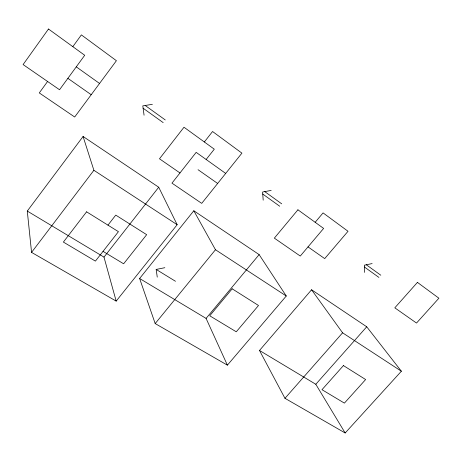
<?xml version="1.0" encoding="UTF-8"?>
<svg xmlns="http://www.w3.org/2000/svg" width="462" height="462" viewBox="0 0 462 462"><rect width="100%" height="100%" fill="white"/><g stroke="black" fill="none" stroke-linecap="round" stroke-linejoin="round"><path stroke-width="0.69" d="M47.58 81.485L39.282 92.931L74.688 117.007L116.412 60.707L81.364 34.893L72.829 46.662M27.281 211.065L83.079 136.475L158.72 187.226L177.165 224.711L116.181 301.114L31.566 252.391L27.281 211.065L103.985 257.115L116.181 301.114M31.566 252.391L93.89 170.293L83.079 136.475M107.964 225.138L115.754 215.107L146.662 234.679L123.631 263.79L103.038 251.363M103.985 257.115L158.72 187.226M204.337 141.973L212.56 131.514L241.921 153.141L201.715 203.372L171.962 183.143L196.165 152.362L225.687 173.423M206.144 159.482L214.293 149.186L183.997 127.235L159.488 158.795L179.978 172.95M139.622 278.505L193.809 210.764L259.136 254.602L286.267 296.003L227.396 365.159L155.186 323.573L139.622 278.505L206.081 318.405L227.396 365.159M155.186 323.573L215.471 249.74L193.809 210.764M206.081 318.405L259.136 254.602M315.171 222.297L323.071 212.901L348.025 231.283L324.705 258.616L308.015 246.899M259.5 350.473L311.561 289.772L366.724 326.784L401.368 371.223L345.166 432.981L284.962 398.308L259.5 350.473L315.8 384.274L345.166 432.981M284.962 398.308L342.585 332.807L311.561 289.772M315.8 384.274L366.724 326.784M372.129 263.577L364.379 265.182L364.46 272.395M157.259 277.125L156.168 269.427L164.847 267.7M271.177 190.419L262.612 192.013L263.19 200.173M152.368 104.308L142.798 105.873L144.069 115.205M156.168 269.427L175.496 281.283M93.89 170.293L177.165 224.711M215.471 249.74L286.267 296.003M342.585 332.807L401.368 371.223M67.874 78.332L91.21 94.716M198.054 169.71L217.648 183.466M76.265 66.846L99.549 83.455M143.116 108.218L163.19 122.621M262.757 194.063L279.712 206.231M364.397 266.996L378.915 277.408M145.195 105.48L165.252 119.935M264.755 191.615L281.699 203.823M366.32 264.784L380.821 275.231M48.487 29.019L23.1 64.57L59.54 89.744L84.719 55.278L48.487 29.019M86.585 211.815L63.381 242.082L95.415 261.117L118.434 231.664L86.585 211.815M232.178 288.814L209.736 315.783L236.273 331.803L258.506 305.486L232.178 288.814M297.926 209.8L274.341 238.138L300.277 256.058L323.625 228.424L297.926 209.8M343.433 365.586L321.991 389.691L344.398 403.118L365.638 379.539L343.433 365.586M417.429 282.392L394.808 307.825L416.51 323.059L438.9 298.209L417.429 282.392"/></g></svg>
